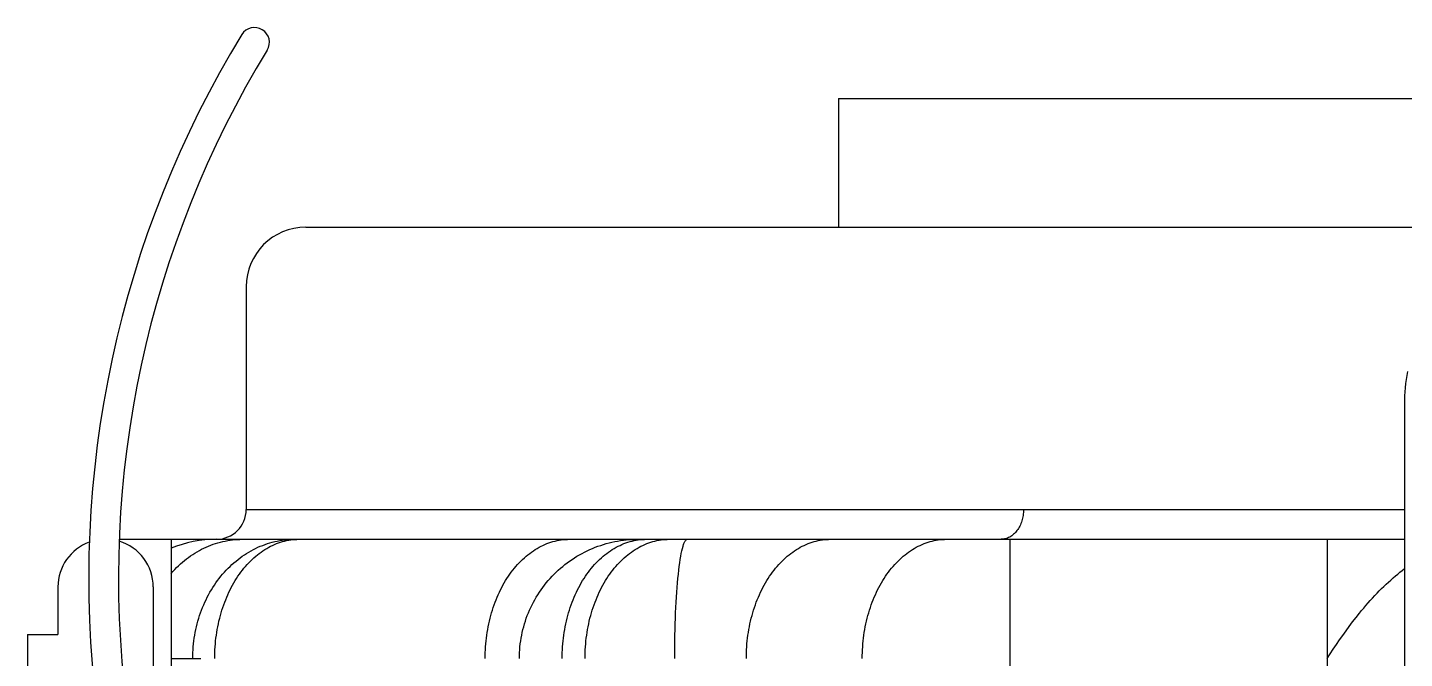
# Model space of a CAD drawing. Header units: millimetres. Extents: x -139278 to 641613, y -260926 to 217780.
# Drawn here: x 47528 to 47759.3, y 13418.3 to 13524.3 of the extents above; entities that cross this region are included whole.
import ezdxf

# ---------------------------------------------------------------- set-up
doc = ezdxf.new("R2010")
doc.units = ezdxf.units.MM

msp = doc.modelspace()

# ---------------------------------------------------------------- linework, layer by layer
for p, q in [((47664.223, 13512.395), (47768.086, 13512.395)), ((47664.223, 13512.395), (47664.223, 13490.768)), ((47574.71, 13490.768), (47664.223, 13490.768)), ((47664.223, 13490.768), (47764.196, 13490.768)), ((47564.697, 13480.755), (47564.697, 13443.308)), ((47759.343, 13461.02), (47759.343, 13414.372)), ((47564.697, 13443.308), (47759.343, 13443.308)), ((47695.11, 13441.622), (47695.043, 13441.392)), ((47695.168, 13441.855), (47695.11, 13441.622)), ((47695.218, 13442.092), (47695.168, 13441.855)), ((47695.258, 13442.331), (47695.218, 13442.092)), ((47695.29, 13442.574), (47695.258, 13442.331)), ((47695.312, 13442.817), (47695.29, 13442.574)), ((47695.326, 13443.063), (47695.312, 13442.817)), ((47695.331, 13443.308), (47695.326, 13443.063)), ((47693.654, 13439.146), (47693.498, 13439.014)), ((47693.806, 13439.287), (47693.654, 13439.146)), ((47693.952, 13439.438), (47693.806, 13439.287)), ((47694.092, 13439.599), (47693.952, 13439.438)), ((47694.226, 13439.768), (47694.092, 13439.599)), ((47694.353, 13439.946), (47694.226, 13439.768)), ((47694.474, 13440.132), (47694.353, 13439.946)), ((47694.588, 13440.326), (47694.474, 13440.132)), ((47694.695, 13440.527), (47694.588, 13440.326)), ((47694.794, 13440.734), (47694.695, 13440.527)), ((47694.885, 13440.948), (47694.794, 13440.734)), ((47694.968, 13441.168), (47694.885, 13440.948)), ((47695.043, 13441.392), (47694.968, 13441.168)), ((47543.363, 13438.302), (47552.081, 13438.302)), ((47552.081, 13438.302), (47759.343, 13438.302)), ((47552.081, 13438.302), (47552.081, 13366.211)), ((47552.081, 13438.302), (47552.081, 13326.16)), ((47557.21, 13436.624), (47557.592, 13436.813)), ((47557.592, 13436.813), (47557.978, 13436.991)), ((47557.978, 13436.991), (47558.368, 13437.158)), ((47558.368, 13437.158), (47558.761, 13437.315)), ((47558.761, 13437.315), (47559.157, 13437.46)), ((47559.157, 13437.46), (47559.556, 13437.593)), ((47559.556, 13437.593), (47559.957, 13437.716)), ((47559.957, 13437.716), (47560.361, 13437.827)), ((47560.361, 13437.827), (47560.767, 13437.926)), ((47560.767, 13437.926), (47561.175, 13438.014)), ((47561.175, 13438.014), (47561.585, 13438.09)), ((47561.585, 13438.09), (47561.997, 13438.155)), ((47561.997, 13438.155), (47562.409, 13438.208)), ((47562.409, 13438.208), (47562.822, 13438.249)), ((47562.822, 13438.249), (47563.237, 13438.278)), ((47563.237, 13438.278), (47563.651, 13438.296)), ((47563.651, 13438.296), (47564.066, 13438.302)), ((47566.289, 13436.778), (47566.679, 13436.96)), ((47566.679, 13436.96), (47567.072, 13437.131)), ((47567.072, 13437.131), (47567.469, 13437.291)), ((47567.469, 13437.291), (47567.87, 13437.44)), ((47567.87, 13437.44), (47568.273, 13437.576)), ((47568.154, 13436.778), (47568.477, 13436.96)), ((47568.273, 13437.576), (47568.679, 13437.702)), ((47568.477, 13436.96), (47568.803, 13437.131)), ((47568.679, 13437.702), (47569.087, 13437.815)), ((47568.803, 13437.131), (47569.131, 13437.291)), ((47569.087, 13437.815), (47569.498, 13437.917)), ((47569.131, 13437.291), (47569.463, 13437.44)), ((47569.463, 13437.44), (47569.796, 13437.576)), ((47569.498, 13437.917), (47569.911, 13438.007)), ((47569.796, 13437.576), (47570.132, 13437.702)), ((47569.911, 13438.007), (47570.326, 13438.085)), ((47570.132, 13437.702), (47570.471, 13437.815)), ((47570.326, 13438.085), (47570.742, 13438.151)), ((47570.471, 13437.815), (47570.811, 13437.917)), ((47570.742, 13438.151), (47571.159, 13438.205)), ((47570.811, 13437.917), (47571.152, 13438.007)), ((47571.152, 13438.007), (47571.495, 13438.085)), ((47571.159, 13438.205), (47571.577, 13438.248)), ((47571.495, 13438.085), (47571.84, 13438.151)), ((47571.577, 13438.248), (47571.996, 13438.278)), ((47571.84, 13438.151), (47572.185, 13438.205)), ((47571.996, 13438.278), (47572.416, 13438.296)), ((47572.185, 13438.205), (47572.531, 13438.248)), ((47572.416, 13438.296), (47572.836, 13438.302)), ((47572.531, 13438.248), (47572.878, 13438.278)), ((47572.878, 13438.278), (47573.225, 13438.296)), ((47573.225, 13438.296), (47573.573, 13438.302)), ((47613.596, 13436.778), (47613.918, 13436.96)), ((47613.918, 13436.96), (47614.244, 13437.131)), ((47614.244, 13437.131), (47614.573, 13437.291)), ((47614.573, 13437.291), (47614.904, 13437.44)), ((47614.904, 13437.44), (47615.238, 13437.576)), ((47615.238, 13437.576), (47615.574, 13437.702)), ((47615.574, 13437.702), (47615.912, 13437.815)), ((47615.912, 13437.815), (47616.252, 13437.917)), ((47616.252, 13437.917), (47616.594, 13438.007)), ((47616.594, 13438.007), (47616.937, 13438.085)), ((47616.937, 13438.085), (47617.281, 13438.151)), ((47617.281, 13438.151), (47617.627, 13438.205)), ((47617.627, 13438.205), (47617.973, 13438.248)), ((47617.973, 13438.248), (47618.32, 13438.278)), ((47618.32, 13438.278), (47618.667, 13438.296)), ((47618.667, 13438.296), (47619.014, 13438.302)), ((47622.901, 13436.778), (47623.355, 13436.96)), ((47623.355, 13436.96), (47623.813, 13437.131)), ((47623.813, 13437.131), (47624.275, 13437.291)), ((47624.275, 13437.291), (47624.741, 13437.44)), ((47624.741, 13437.44), (47625.21, 13437.576)), ((47625.21, 13437.576), (47625.683, 13437.702)), ((47625.683, 13437.702), (47626.158, 13437.815)), ((47626.158, 13437.815), (47626.636, 13437.917)), ((47626.541, 13436.778), (47626.864, 13436.96)), ((47626.636, 13437.917), (47627.117, 13438.007)), ((47626.864, 13436.96), (47627.189, 13437.131)), ((47627.117, 13438.007), (47627.599, 13438.085)), ((47627.189, 13437.131), (47627.518, 13437.291)), ((47627.518, 13437.291), (47627.849, 13437.44)), ((47627.599, 13438.085), (47628.084, 13438.151)), ((47627.849, 13437.44), (47628.183, 13437.576)), ((47628.084, 13438.151), (47628.569, 13438.205)), ((47628.183, 13437.576), (47628.519, 13437.702)), ((47628.519, 13437.702), (47628.857, 13437.815)), ((47628.569, 13438.205), (47629.056, 13438.248)), ((47628.857, 13437.815), (47629.197, 13437.917)), ((47629.056, 13438.248), (47629.544, 13438.278)), ((47629.197, 13437.917), (47629.539, 13438.007)), ((47629.539, 13438.007), (47629.882, 13438.085)), ((47629.544, 13438.278), (47630.033, 13438.296)), ((47629.882, 13438.085), (47630.226, 13438.151)), ((47630.033, 13438.296), (47630.521, 13438.302)), ((47630.226, 13438.151), (47630.572, 13438.205)), ((47630.386, 13436.778), (47630.709, 13436.96)), ((47630.572, 13438.205), (47630.918, 13438.248)), ((47630.709, 13436.96), (47631.035, 13437.131)), ((47630.918, 13438.248), (47631.265, 13438.278)), ((47631.035, 13437.131), (47631.363, 13437.291)), ((47631.265, 13438.278), (47631.612, 13438.296)), ((47631.363, 13437.291), (47631.695, 13437.44)), ((47631.612, 13438.296), (47631.96, 13438.302)), ((47631.695, 13437.44), (47632.029, 13437.576)), ((47632.029, 13437.576), (47632.365, 13437.702)), ((47632.365, 13437.702), (47632.703, 13437.815)), ((47632.703, 13437.815), (47633.043, 13437.917)), ((47633.043, 13437.917), (47633.384, 13438.007)), ((47633.384, 13438.007), (47633.727, 13438.085)), ((47633.727, 13438.085), (47634.072, 13438.151)), ((47634.072, 13438.151), (47634.417, 13438.205)), ((47634.417, 13438.205), (47634.763, 13438.248)), ((47634.763, 13438.248), (47635.11, 13438.278)), ((47635.11, 13438.278), (47635.458, 13438.296)), ((47635.458, 13438.296), (47635.805, 13438.302)), ((47638.008, 13436.778), (47638.105, 13437.131)), ((47638.105, 13437.131), (47638.203, 13437.44)), ((47638.203, 13437.44), (47638.253, 13437.576)), ((47638.253, 13437.576), (47638.303, 13437.702)), ((47638.303, 13437.702), (47638.354, 13437.815)), ((47638.354, 13437.815), (47638.405, 13437.917)), ((47638.405, 13437.917), (47638.456, 13438.007)), ((47638.456, 13438.007), (47638.507, 13438.085)), ((47638.507, 13438.085), (47638.558, 13438.151)), ((47638.558, 13438.151), (47638.61, 13438.205)), ((47638.61, 13438.205), (47638.661, 13438.248)), ((47638.661, 13438.248), (47638.713, 13438.278)), ((47638.713, 13438.278), (47638.765, 13438.296)), ((47638.765, 13438.296), (47638.817, 13438.302)), ((47657.492, 13436.778), (47657.814, 13436.96)), ((47657.814, 13436.96), (47658.14, 13437.131)), ((47658.14, 13437.131), (47658.469, 13437.291)), ((47658.469, 13437.291), (47658.8, 13437.44)), ((47658.8, 13437.44), (47659.134, 13437.576)), ((47659.134, 13437.576), (47659.47, 13437.702)), ((47659.47, 13437.702), (47659.808, 13437.815)), ((47659.808, 13437.815), (47660.148, 13437.917)), ((47660.148, 13437.917), (47660.49, 13438.007)), ((47660.49, 13438.007), (47660.833, 13438.085)), ((47660.833, 13438.085), (47661.177, 13438.151)), ((47661.177, 13438.151), (47661.522, 13438.205)), ((47661.522, 13438.205), (47661.869, 13438.248)), ((47661.869, 13438.248), (47662.216, 13438.278)), ((47662.216, 13438.278), (47662.563, 13438.296)), ((47662.563, 13438.296), (47662.91, 13438.302)), ((47676.971, 13436.778), (47677.294, 13436.96)), ((47677.294, 13436.96), (47677.62, 13437.131)), ((47677.62, 13437.131), (47677.948, 13437.291)), ((47677.948, 13437.291), (47678.28, 13437.44)), ((47678.28, 13437.44), (47678.614, 13437.576)), ((47678.614, 13437.576), (47678.95, 13437.702)), ((47678.95, 13437.702), (47679.288, 13437.815)), ((47679.288, 13437.815), (47679.628, 13437.917)), ((47679.628, 13437.917), (47679.969, 13438.007)), ((47679.969, 13438.007), (47680.312, 13438.085)), ((47680.312, 13438.085), (47680.657, 13438.151)), ((47680.657, 13438.151), (47681.002, 13438.205)), ((47681.002, 13438.205), (47681.349, 13438.248)), ((47681.349, 13438.248), (47681.695, 13438.278)), ((47681.695, 13438.278), (47682.043, 13438.296)), ((47682.043, 13438.296), (47682.39, 13438.302)), ((47691.744, 13438.308), (47691.559, 13438.302)), ((47691.928, 13438.326), (47691.744, 13438.308)), ((47692.112, 13438.356), (47691.928, 13438.326)), ((47692.295, 13438.398), (47692.112, 13438.356)), ((47692.475, 13438.452), (47692.295, 13438.398)), ((47692.654, 13438.517), (47692.475, 13438.452)), ((47692.829, 13438.594), (47692.654, 13438.517)), ((47693.002, 13438.683), (47692.829, 13438.594)), ((47693.171, 13438.783), (47693.002, 13438.683)), ((47693.01, 13438.302), (47693.01, 13356.198)), ((47693.337, 13438.893), (47693.171, 13438.783)), ((47693.498, 13439.014), (47693.337, 13438.893)), ((47746.326, 13438.302), (47746.326, 13356.198)), ((47553.979, 13434.451), (47554.317, 13434.732)), ((47554.317, 13434.732), (47554.66, 13435.004)), ((47554.66, 13435.004), (47555.01, 13435.266)), ((47555.01, 13435.266), (47555.364, 13435.518)), ((47555.364, 13435.518), (47555.724, 13435.76)), ((47555.724, 13435.76), (47556.089, 13435.992)), ((47556.089, 13435.992), (47556.458, 13436.213)), ((47556.458, 13436.213), (47556.832, 13436.424)), ((47556.832, 13436.424), (47557.21, 13436.624)), ((47562.644, 13434.361), (47562.985, 13434.649)), ((47562.985, 13434.649), (47563.331, 13434.927)), ((47563.331, 13434.927), (47563.683, 13435.195)), ((47563.683, 13435.195), (47564.04, 13435.453)), ((47564.04, 13435.453), (47564.403, 13435.7)), ((47564.403, 13435.7), (47564.771, 13435.937)), ((47564.771, 13435.937), (47565.144, 13436.164)), ((47565.138, 13434.361), (47565.42, 13434.649)), ((47565.144, 13436.164), (47565.521, 13436.379)), ((47565.42, 13434.649), (47565.706, 13434.927)), ((47565.521, 13436.379), (47565.903, 13436.584)), ((47565.706, 13434.927), (47565.997, 13435.195)), ((47565.903, 13436.584), (47566.289, 13436.778)), ((47565.997, 13435.195), (47566.293, 13435.453)), ((47566.293, 13435.453), (47566.594, 13435.7)), ((47566.594, 13435.7), (47566.898, 13435.937)), ((47566.898, 13435.937), (47567.207, 13436.164)), ((47567.207, 13436.164), (47567.519, 13436.379)), ((47567.519, 13436.379), (47567.835, 13436.584)), ((47567.835, 13436.584), (47568.154, 13436.778)), ((47610.579, 13434.361), (47610.861, 13434.649)), ((47610.861, 13434.649), (47611.148, 13434.927)), ((47611.148, 13434.927), (47611.439, 13435.195)), ((47611.439, 13435.195), (47611.735, 13435.453)), ((47611.735, 13435.453), (47612.035, 13435.7)), ((47612.035, 13435.7), (47612.339, 13435.937)), ((47612.339, 13435.937), (47612.648, 13436.164)), ((47612.648, 13436.164), (47612.96, 13436.379)), ((47612.96, 13436.379), (47613.276, 13436.584)), ((47613.276, 13436.584), (47613.596, 13436.778)), ((47618.659, 13434.361), (47619.055, 13434.649)), ((47619.055, 13434.649), (47619.458, 13434.927)), ((47619.458, 13434.927), (47619.868, 13435.195)), ((47619.868, 13435.195), (47620.284, 13435.453)), ((47620.284, 13435.453), (47620.706, 13435.7)), ((47620.706, 13435.7), (47621.134, 13435.937)), ((47621.134, 13435.937), (47621.568, 13436.164)), ((47621.568, 13436.164), (47622.007, 13436.379)), ((47622.007, 13436.379), (47622.452, 13436.584)), ((47622.452, 13436.584), (47622.901, 13436.778)), ((47623.525, 13434.361), (47623.806, 13434.649)), ((47623.806, 13434.649), (47624.093, 13434.927)), ((47624.093, 13434.927), (47624.384, 13435.195)), ((47624.384, 13435.195), (47624.68, 13435.453)), ((47624.68, 13435.453), (47624.98, 13435.7)), ((47624.98, 13435.7), (47625.285, 13435.937)), ((47625.285, 13435.937), (47625.593, 13436.164)), ((47625.593, 13436.164), (47625.906, 13436.379)), ((47625.906, 13436.379), (47626.221, 13436.584)), ((47626.221, 13436.584), (47626.541, 13436.778)), ((47627.37, 13434.361), (47627.652, 13434.649)), ((47627.652, 13434.649), (47627.938, 13434.927)), ((47627.938, 13434.927), (47628.23, 13435.195)), ((47628.23, 13435.195), (47628.525, 13435.453)), ((47628.525, 13435.453), (47628.826, 13435.7)), ((47628.826, 13435.7), (47629.13, 13435.937)), ((47629.13, 13435.937), (47629.439, 13436.164)), ((47629.439, 13436.164), (47629.751, 13436.379)), ((47629.751, 13436.379), (47630.067, 13436.584)), ((47630.067, 13436.584), (47630.386, 13436.778)), ((47637.558, 13434.361), (47637.643, 13434.927)), ((47637.643, 13434.927), (47637.73, 13435.453)), ((47637.73, 13435.453), (47637.821, 13435.937)), ((47637.821, 13435.937), (47637.913, 13436.379)), ((47637.913, 13436.379), (47638.008, 13436.778)), ((47654.475, 13434.361), (47654.757, 13434.649)), ((47654.757, 13434.649), (47655.044, 13434.927)), ((47655.044, 13434.927), (47655.335, 13435.195)), ((47655.335, 13435.195), (47655.631, 13435.453)), ((47655.631, 13435.453), (47655.931, 13435.7)), ((47655.931, 13435.7), (47656.235, 13435.937)), ((47656.235, 13435.937), (47656.544, 13436.164)), ((47656.544, 13436.164), (47656.856, 13436.379)), ((47656.856, 13436.379), (47657.172, 13436.584)), ((47657.172, 13436.584), (47657.492, 13436.778)), ((47673.955, 13434.361), (47674.237, 13434.649)), ((47674.237, 13434.649), (47674.523, 13434.927)), ((47674.523, 13434.927), (47674.815, 13435.195)), ((47674.815, 13435.195), (47675.11, 13435.453)), ((47675.11, 13435.453), (47675.411, 13435.7)), ((47675.411, 13435.7), (47675.715, 13435.937)), ((47675.715, 13435.937), (47676.024, 13436.164)), ((47676.024, 13436.164), (47676.336, 13436.379)), ((47676.336, 13436.379), (47676.652, 13436.584)), ((47676.652, 13436.584), (47676.971, 13436.778)), ((47552.081, 13432.567), (47552.381, 13432.903)), ((47552.381, 13432.903), (47552.688, 13433.231)), ((47552.688, 13433.231), (47553.001, 13433.549)), ((47553.001, 13433.549), (47553.32, 13433.859)), ((47553.32, 13433.859), (47553.646, 13434.159)), ((47553.646, 13434.159), (47553.979, 13434.451)), ((47560.445, 13432.085), (47560.738, 13432.437)), ((47560.738, 13432.437), (47561.039, 13432.78)), ((47561.039, 13432.78), (47561.346, 13433.114)), ((47561.346, 13433.114), (47561.661, 13433.44)), ((47561.661, 13433.44), (47561.982, 13433.756)), ((47561.982, 13433.756), (47562.31, 13434.063)), ((47562.31, 13434.063), (47562.644, 13434.361)), ((47563.318, 13432.085), (47563.56, 13432.437)), ((47563.56, 13432.437), (47563.809, 13432.78)), ((47563.809, 13432.78), (47564.064, 13433.114)), ((47564.064, 13433.114), (47564.324, 13433.44)), ((47564.324, 13433.44), (47564.59, 13433.756)), ((47564.59, 13433.756), (47564.861, 13434.063)), ((47564.861, 13434.063), (47565.138, 13434.361)), ((47608.759, 13432.085), (47609.002, 13432.437)), ((47609.002, 13432.437), (47609.251, 13432.78)), ((47609.251, 13432.78), (47609.505, 13433.114)), ((47609.505, 13433.114), (47609.766, 13433.44)), ((47609.766, 13433.44), (47610.031, 13433.756)), ((47610.031, 13433.756), (47610.303, 13434.063)), ((47610.303, 13434.063), (47610.579, 13434.361)), ((47616.099, 13432.085), (47616.44, 13432.437)), ((47616.44, 13432.437), (47616.79, 13432.78)), ((47616.79, 13432.78), (47617.148, 13433.114)), ((47617.148, 13433.114), (47617.514, 13433.44)), ((47617.514, 13433.44), (47617.888, 13433.756)), ((47617.888, 13433.756), (47618.27, 13434.063)), ((47618.27, 13434.063), (47618.659, 13434.361)), ((47621.704, 13432.085), (47621.947, 13432.437)), ((47621.947, 13432.437), (47622.196, 13432.78)), ((47622.196, 13432.78), (47622.45, 13433.114)), ((47622.45, 13433.114), (47622.711, 13433.44)), ((47622.711, 13433.44), (47622.977, 13433.756)), ((47622.977, 13433.756), (47623.248, 13434.063)), ((47623.248, 13434.063), (47623.525, 13434.361)), ((47625.55, 13432.085), (47625.793, 13432.437)), ((47625.793, 13432.437), (47626.041, 13432.78)), ((47626.041, 13432.78), (47626.296, 13433.114)), ((47626.296, 13433.114), (47626.556, 13433.44)), ((47626.556, 13433.44), (47626.822, 13433.756)), ((47626.822, 13433.756), (47627.093, 13434.063)), ((47627.093, 13434.063), (47627.37, 13434.361)), ((47637.251, 13431.725), (47637.323, 13432.437)), ((47637.323, 13432.437), (47637.398, 13433.114)), ((47637.398, 13433.114), (47637.476, 13433.756)), ((47637.476, 13433.756), (47637.558, 13434.361)), ((47652.655, 13432.085), (47652.898, 13432.437)), ((47652.898, 13432.437), (47653.147, 13432.78)), ((47653.147, 13432.78), (47653.401, 13433.114)), ((47653.401, 13433.114), (47653.661, 13433.44)), ((47653.661, 13433.44), (47653.927, 13433.756)), ((47653.927, 13433.756), (47654.199, 13434.063)), ((47654.199, 13434.063), (47654.475, 13434.361)), ((47672.135, 13432.085), (47672.378, 13432.437)), ((47672.378, 13432.437), (47672.626, 13432.78)), ((47672.626, 13432.78), (47672.881, 13433.114)), ((47672.881, 13433.114), (47673.141, 13433.44)), ((47673.141, 13433.44), (47673.407, 13433.756)), ((47673.407, 13433.756), (47673.679, 13434.063)), ((47673.679, 13434.063), (47673.955, 13434.361)), ((47757.821, 13432.138), (47758.205, 13432.464)), ((47758.205, 13432.464), (47758.587, 13432.78)), ((47758.587, 13432.78), (47758.966, 13433.088)), ((47758.966, 13433.088), (47759.343, 13433.387)), ((47533.057, 13430.292), (47533.057, 13422.282)), ((47549.078, 13430.292), (47549.078, 13379.227)), ((47558.848, 13429.807), (47559.094, 13430.206)), ((47559.094, 13430.206), (47559.348, 13430.597)), ((47559.348, 13430.597), (47559.611, 13430.98)), ((47559.611, 13430.98), (47559.881, 13431.357)), ((47559.881, 13431.357), (47560.159, 13431.725)), ((47560.159, 13431.725), (47560.445, 13432.085)), ((47561.996, 13429.807), (47562.2, 13430.206)), ((47562.2, 13430.206), (47562.41, 13430.597)), ((47562.41, 13430.597), (47562.627, 13430.98)), ((47562.627, 13430.98), (47562.851, 13431.357)), ((47562.851, 13431.357), (47563.081, 13431.725)), ((47563.081, 13431.725), (47563.318, 13432.085)), ((47607.437, 13429.807), (47607.641, 13430.206)), ((47607.641, 13430.206), (47607.851, 13430.597)), ((47607.851, 13430.597), (47608.069, 13430.98)), ((47608.069, 13430.98), (47608.292, 13431.357)), ((47608.292, 13431.357), (47608.523, 13431.725)), ((47608.523, 13431.725), (47608.759, 13432.085)), ((47614.24, 13429.807), (47614.527, 13430.206)), ((47614.527, 13430.206), (47614.823, 13430.597)), ((47614.823, 13430.597), (47615.128, 13430.98)), ((47615.128, 13430.98), (47615.443, 13431.357)), ((47615.443, 13431.357), (47615.766, 13431.725)), ((47615.766, 13431.725), (47616.099, 13432.085)), ((47620.383, 13429.807), (47620.586, 13430.206)), ((47620.586, 13430.206), (47620.797, 13430.597)), ((47620.797, 13430.597), (47621.014, 13430.98)), ((47621.014, 13430.98), (47621.238, 13431.357)), ((47621.238, 13431.357), (47621.468, 13431.725)), ((47621.468, 13431.725), (47621.704, 13432.085)), ((47624.228, 13429.807), (47624.432, 13430.206)), ((47624.432, 13430.206), (47624.642, 13430.597)), ((47624.642, 13430.597), (47624.859, 13430.98)), ((47624.859, 13430.98), (47625.083, 13431.357)), ((47625.083, 13431.357), (47625.313, 13431.725)), ((47625.313, 13431.725), (47625.55, 13432.085)), ((47637.06, 13429.402), (47637.12, 13430.206)), ((47637.12, 13430.206), (47637.183, 13430.98)), ((47637.183, 13430.98), (47637.251, 13431.725)), ((47651.333, 13429.807), (47651.537, 13430.206)), ((47651.537, 13430.206), (47651.747, 13430.597)), ((47651.747, 13430.597), (47651.965, 13430.98)), ((47651.965, 13430.98), (47652.188, 13431.357)), ((47652.188, 13431.357), (47652.419, 13431.725)), ((47652.419, 13431.725), (47652.655, 13432.085)), ((47670.813, 13429.807), (47671.017, 13430.206)), ((47671.017, 13430.206), (47671.227, 13430.597)), ((47671.227, 13430.597), (47671.444, 13430.98)), ((47671.444, 13430.98), (47671.668, 13431.357)), ((47671.668, 13431.357), (47671.898, 13431.725)), ((47671.898, 13431.725), (47672.135, 13432.085)), ((47755.12, 13429.625), (47755.504, 13430.008)), ((47755.504, 13430.008), (47755.889, 13430.383)), ((47755.889, 13430.383), (47756.276, 13430.75)), ((47756.276, 13430.75), (47756.662, 13431.11)), ((47756.662, 13431.11), (47757.049, 13431.461)), ((47757.049, 13431.461), (47757.436, 13431.804)), ((47757.436, 13431.804), (47757.821, 13432.138)), ((47557.554, 13427.28), (47557.748, 13427.716)), ((47557.748, 13427.716), (47557.95, 13428.147)), ((47557.95, 13428.147), (47558.161, 13428.572)), ((47558.161, 13428.572), (47558.382, 13428.99)), ((47558.382, 13428.99), (47558.611, 13429.402)), ((47558.611, 13429.402), (47558.848, 13429.807)), ((47560.925, 13427.28), (47561.085, 13427.716)), ((47561.085, 13427.716), (47561.253, 13428.147)), ((47561.253, 13428.147), (47561.428, 13428.572)), ((47561.428, 13428.572), (47561.61, 13428.99)), ((47561.61, 13428.99), (47561.799, 13429.402)), ((47561.799, 13429.402), (47561.996, 13429.807)), ((47606.366, 13427.28), (47606.526, 13427.716)), ((47606.526, 13427.716), (47606.694, 13428.147)), ((47606.694, 13428.147), (47606.869, 13428.572)), ((47606.869, 13428.572), (47607.051, 13428.99)), ((47607.051, 13428.99), (47607.241, 13429.402)), ((47607.241, 13429.402), (47607.437, 13429.807)), ((47612.734, 13427.28), (47612.959, 13427.716)), ((47612.959, 13427.716), (47613.195, 13428.147)), ((47613.195, 13428.147), (47613.441, 13428.572)), ((47613.441, 13428.572), (47613.697, 13428.99)), ((47613.697, 13428.99), (47613.964, 13429.402)), ((47613.964, 13429.402), (47614.24, 13429.807)), ((47619.312, 13427.28), (47619.472, 13427.716)), ((47619.472, 13427.716), (47619.639, 13428.147)), ((47619.639, 13428.147), (47619.814, 13428.572)), ((47619.814, 13428.572), (47619.997, 13428.99)), ((47619.997, 13428.99), (47620.186, 13429.402)), ((47620.186, 13429.402), (47620.383, 13429.807)), ((47623.157, 13427.28), (47623.317, 13427.716)), ((47623.317, 13427.716), (47623.485, 13428.147)), ((47623.485, 13428.147), (47623.66, 13428.572)), ((47623.66, 13428.572), (47623.842, 13428.99)), ((47623.842, 13428.99), (47624.032, 13429.402)), ((47624.032, 13429.402), (47624.228, 13429.807)), ((47636.907, 13426.838), (47636.953, 13427.716)), ((47636.953, 13427.716), (47637.004, 13428.572)), ((47637.004, 13428.572), (47637.06, 13429.402)), ((47650.262, 13427.28), (47650.422, 13427.716)), ((47650.422, 13427.716), (47650.59, 13428.147)), ((47650.59, 13428.147), (47650.765, 13428.572)), ((47650.765, 13428.572), (47650.947, 13428.99)), ((47650.947, 13428.99), (47651.137, 13429.402)), ((47651.137, 13429.402), (47651.333, 13429.807)), ((47669.742, 13427.28), (47669.902, 13427.716)), ((47669.902, 13427.716), (47670.07, 13428.147)), ((47670.07, 13428.147), (47670.245, 13428.572)), ((47670.245, 13428.572), (47670.427, 13428.99)), ((47670.427, 13428.99), (47670.617, 13429.402)), ((47670.617, 13429.402), (47670.813, 13429.807)), ((47752.863, 13427.184), (47753.232, 13427.606)), ((47753.232, 13427.606), (47753.604, 13428.023)), ((47753.604, 13428.023), (47753.979, 13428.433)), ((47753.979, 13428.433), (47754.357, 13428.837)), ((47754.357, 13428.837), (47754.737, 13429.235)), ((47754.737, 13429.235), (47755.12, 13429.625)), ((47556.727, 13425.023), (47556.874, 13425.484)), ((47556.874, 13425.484), (47557.03, 13425.94)), ((47557.03, 13425.94), (47557.195, 13426.392)), ((47557.195, 13426.392), (47557.37, 13426.838)), ((47557.37, 13426.838), (47557.554, 13427.28)), ((47560.241, 13425.023), (47560.362, 13425.484)), ((47560.362, 13425.484), (47560.491, 13425.94)), ((47560.491, 13425.94), (47560.628, 13426.392)), ((47560.628, 13426.392), (47560.773, 13426.838)), ((47560.773, 13426.838), (47560.925, 13427.28)), ((47605.682, 13425.023), (47605.803, 13425.484)), ((47605.803, 13425.484), (47605.932, 13425.94)), ((47605.932, 13425.94), (47606.069, 13426.392)), ((47606.069, 13426.392), (47606.214, 13426.838)), ((47606.214, 13426.838), (47606.366, 13427.28)), ((47611.772, 13425.023), (47611.942, 13425.484)), ((47611.942, 13425.484), (47612.124, 13425.94)), ((47612.124, 13425.94), (47612.316, 13426.392)), ((47612.316, 13426.392), (47612.52, 13426.838)), ((47612.52, 13426.838), (47612.734, 13427.28)), ((47618.627, 13425.023), (47618.749, 13425.484)), ((47618.749, 13425.484), (47618.878, 13425.94)), ((47618.878, 13425.94), (47619.014, 13426.392)), ((47619.014, 13426.392), (47619.159, 13426.838)), ((47619.159, 13426.838), (47619.312, 13427.28)), ((47622.473, 13425.023), (47622.594, 13425.484)), ((47622.594, 13425.484), (47622.723, 13425.94)), ((47622.723, 13425.94), (47622.86, 13426.392)), ((47622.86, 13426.392), (47623.005, 13426.838)), ((47623.005, 13426.838), (47623.157, 13427.28)), ((47636.827, 13425.023), (47636.865, 13425.94)), ((47636.865, 13425.94), (47636.907, 13426.838)), ((47649.578, 13425.023), (47649.699, 13425.484)), ((47649.699, 13425.484), (47649.828, 13425.94)), ((47649.828, 13425.94), (47649.965, 13426.392)), ((47649.965, 13426.392), (47650.11, 13426.838)), ((47650.11, 13426.838), (47650.262, 13427.28)), ((47669.058, 13425.023), (47669.179, 13425.484)), ((47669.179, 13425.484), (47669.308, 13425.94)), ((47669.308, 13425.94), (47669.445, 13426.392)), ((47669.445, 13426.392), (47669.59, 13426.838)), ((47669.59, 13426.838), (47669.742, 13427.28)), ((47751.2, 13425.16), (47751.778, 13425.885)), ((47751.778, 13425.885), (47752.136, 13426.323)), ((47752.136, 13426.323), (47752.498, 13426.756)), ((47752.498, 13426.756), (47752.863, 13427.184)), ((47556.143, 13422.664), (47556.24, 13423.142)), ((47556.24, 13423.142), (47556.347, 13423.618)), ((47556.347, 13423.618), (47556.464, 13424.09)), ((47556.464, 13424.09), (47556.591, 13424.558)), ((47556.591, 13424.558), (47556.727, 13425.023)), ((47559.757, 13422.664), (47559.837, 13423.142)), ((47559.837, 13423.142), (47559.926, 13423.618)), ((47559.926, 13423.618), (47560.023, 13424.09)), ((47560.023, 13424.09), (47560.128, 13424.558)), ((47560.128, 13424.558), (47560.241, 13425.023)), ((47605.199, 13422.664), (47605.279, 13423.142)), ((47605.279, 13423.142), (47605.367, 13423.618)), ((47605.367, 13423.618), (47605.464, 13424.09)), ((47605.464, 13424.09), (47605.569, 13424.558)), ((47605.569, 13424.558), (47605.682, 13425.023)), ((47611.092, 13422.664), (47611.205, 13423.142)), ((47611.205, 13423.142), (47611.329, 13423.618)), ((47611.329, 13423.618), (47611.465, 13424.09)), ((47611.465, 13424.09), (47611.613, 13424.558)), ((47611.613, 13424.558), (47611.772, 13425.023)), ((47618.144, 13422.664), (47618.224, 13423.142)), ((47618.224, 13423.142), (47618.313, 13423.618)), ((47618.313, 13423.618), (47618.409, 13424.09)), ((47618.409, 13424.09), (47618.514, 13424.558)), ((47618.514, 13424.558), (47618.627, 13425.023)), ((47621.989, 13422.664), (47622.07, 13423.142)), ((47622.07, 13423.142), (47622.158, 13423.618)), ((47622.158, 13423.618), (47622.255, 13424.09)), ((47622.255, 13424.09), (47622.36, 13424.558)), ((47622.36, 13424.558), (47622.473, 13425.023)), ((47636.744, 13422.183), (47636.767, 13423.142)), ((47636.767, 13423.142), (47636.795, 13424.09)), ((47636.795, 13424.09), (47636.827, 13425.023)), ((47649.094, 13422.664), (47649.175, 13423.142)), ((47649.175, 13423.142), (47649.263, 13423.618)), ((47649.263, 13423.618), (47649.36, 13424.09)), ((47649.36, 13424.09), (47649.465, 13424.558)), ((47649.465, 13424.558), (47649.578, 13425.023)), ((47668.574, 13422.664), (47668.655, 13423.142)), ((47668.655, 13423.142), (47668.743, 13423.618)), ((47668.743, 13423.618), (47668.84, 13424.09)), ((47668.84, 13424.09), (47668.945, 13424.558)), ((47668.945, 13424.558), (47669.058, 13425.023)), ((47748.975, 13422.159), (47749.519, 13422.921)), ((47749.519, 13422.921), (47750.071, 13423.677)), ((47750.071, 13423.677), (47750.631, 13424.423)), ((47750.631, 13424.423), (47751.2, 13425.16)), ((47527.953, 13422.282), (47527.953, 13329.84)), ((47527.953, 13422.282), (47533.057, 13422.282)), ((47555.81, 13420.239), (47555.856, 13420.728)), ((47555.856, 13420.728), (47555.913, 13421.215)), ((47555.913, 13421.215), (47555.979, 13421.7)), ((47555.979, 13421.7), (47556.056, 13422.183)), ((47556.056, 13422.183), (47556.143, 13422.664)), ((47559.481, 13420.239), (47559.519, 13420.728)), ((47559.519, 13420.728), (47559.566, 13421.215)), ((47559.566, 13421.215), (47559.621, 13421.7)), ((47559.621, 13421.7), (47559.685, 13422.183)), ((47559.685, 13422.183), (47559.757, 13422.664)), ((47604.923, 13420.239), (47604.961, 13420.728)), ((47604.961, 13420.728), (47605.008, 13421.215)), ((47605.008, 13421.215), (47605.063, 13421.7)), ((47605.063, 13421.7), (47605.127, 13422.183)), ((47605.127, 13422.183), (47605.199, 13422.664)), ((47610.704, 13420.239), (47610.758, 13420.728)), ((47610.758, 13420.728), (47610.823, 13421.215)), ((47610.823, 13421.215), (47610.901, 13421.7)), ((47610.901, 13421.7), (47610.991, 13422.183)), ((47610.991, 13422.183), (47611.092, 13422.664)), ((47617.868, 13420.239), (47617.906, 13420.728)), ((47617.906, 13420.728), (47617.953, 13421.215)), ((47617.953, 13421.215), (47618.008, 13421.7)), ((47618.008, 13421.7), (47618.072, 13422.183)), ((47618.072, 13422.183), (47618.144, 13422.664)), ((47621.713, 13420.239), (47621.752, 13420.728)), ((47621.752, 13420.728), (47621.798, 13421.215)), ((47621.798, 13421.215), (47621.854, 13421.7)), ((47621.854, 13421.7), (47621.917, 13422.183)), ((47621.917, 13422.183), (47621.989, 13422.664)), ((47636.714, 13420.239), (47636.727, 13421.215)), ((47636.727, 13421.215), (47636.744, 13422.183)), ((47648.819, 13420.239), (47648.857, 13420.728)), ((47648.857, 13420.728), (47648.904, 13421.215)), ((47648.904, 13421.215), (47648.959, 13421.7)), ((47648.959, 13421.7), (47649.023, 13422.183)), ((47649.023, 13422.183), (47649.094, 13422.664)), ((47668.298, 13420.239), (47668.337, 13420.728)), ((47668.337, 13420.728), (47668.383, 13421.215)), ((47668.383, 13421.215), (47668.439, 13421.7)), ((47668.439, 13421.7), (47668.502, 13422.183)), ((47668.502, 13422.183), (47668.574, 13422.664)), ((47747.376, 13419.838), (47747.904, 13420.616)), ((47747.904, 13420.616), (47748.437, 13421.39)), ((47748.437, 13421.39), (47748.975, 13422.159)), ((47552.081, 13418.277), (47557.088, 13418.277)), ((47555.727, 13418.277), (47555.733, 13418.768)), ((47555.733, 13418.768), (47555.748, 13419.259)), ((47555.748, 13419.259), (47555.774, 13419.75)), ((47555.774, 13419.75), (47555.81, 13420.239)), ((47559.413, 13418.277), (47559.417, 13418.768)), ((47559.417, 13418.768), (47559.43, 13419.259)), ((47559.43, 13419.259), (47559.451, 13419.75)), ((47559.451, 13419.75), (47559.481, 13420.239)), ((47604.854, 13418.277), (47604.859, 13418.768)), ((47604.859, 13418.768), (47604.872, 13419.259)), ((47604.872, 13419.259), (47604.893, 13419.75)), ((47604.893, 13419.75), (47604.923, 13420.239)), ((47610.608, 13418.277), (47610.614, 13418.768)), ((47610.614, 13418.768), (47610.632, 13419.259)), ((47610.632, 13419.259), (47610.662, 13419.75)), ((47610.662, 13419.75), (47610.704, 13420.239)), ((47617.8, 13418.277), (47617.804, 13418.768)), ((47617.804, 13418.768), (47617.817, 13419.259)), ((47617.817, 13419.259), (47617.838, 13419.75)), ((47617.838, 13419.75), (47617.868, 13420.239)), ((47621.645, 13418.277), (47621.649, 13418.768)), ((47621.649, 13418.768), (47621.662, 13419.259)), ((47621.662, 13419.259), (47621.684, 13419.75)), ((47621.684, 13419.75), (47621.713, 13420.239)), ((47636.704, 13418.277), (47636.706, 13419.259)), ((47636.706, 13419.259), (47636.714, 13420.239)), ((47648.75, 13418.277), (47648.755, 13418.768)), ((47648.755, 13418.768), (47648.767, 13419.259)), ((47648.767, 13419.259), (47648.789, 13419.75)), ((47648.789, 13419.75), (47648.819, 13420.239)), ((47668.23, 13418.277), (47668.234, 13418.768)), ((47668.234, 13418.768), (47668.247, 13419.259)), ((47668.247, 13419.259), (47668.269, 13419.75)), ((47668.269, 13419.75), (47668.298, 13420.239)), ((47746.326, 13418.277), (47747.376, 13419.838))]:
    msp.add_line(p, q)
for centre, radius, start, end in [((47713.45, 13431.71), 175.221, 148.55402, 187.13183), ((47566.099, 13521.816), 2.503, 328.55402, 148.55402), ((47713.45, 13431.71), 170.215, 148.55402, 187.13183), ((47574.71, 13480.755), 10.013, 90, 180), ((47790.382, 13461.02), 31.039, 169.80259, 180), ((47559.691, 13443.308), 5.006, 270, 0), ((47541.068, 13430.292), 8.01, 109.93874, 180), ((47541.068, 13430.292), 8.01, 0, 73.4383), ((47559.691, 13418.277), 20.025, 90, 112.33368)]:
    msp.add_arc(centre, radius, start, end)

doc.saveas('drawing.dxf')
